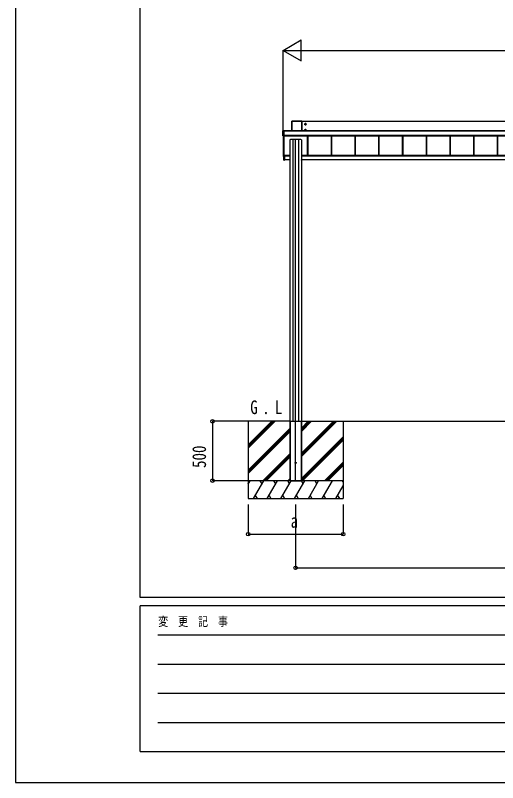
# Model space of a CAD drawing. Units: millimetres, scale not verified. Extents: x -14718 to 14718, y -10396 to 10396.
# Drawn here: x -14718 to -10656, y -10394 to -3937 of the extents above; entities that cross this region are included whole.
import ezdxf
from ezdxf.enums import TextEntityAlignment as Align

# ---------------------------------------------------------------- set-up
doc = ezdxf.new("R2010")
doc.units = ezdxf.units.MM
doc.header["$LTSCALE"] = 50
for name, color, linetype in [('0-2_USER1', 3, 'Continuous'), ('0-3_YKK_12', 2, 'Continuous'), ('0-4_YKK_A1', 4, 'Continuous'), ('0-5_YKK_D', 6, 'Continuous'), ('0-6_YKK_ZWAK', 7, 'Continuous')]:
    doc.layers.add(name, color=color, linetype=linetype)
doc.styles.add('ＭＳ ゴシック', font='')
doc.styles.get('ＭＳ ゴシック').set_extended_font_data('MS Gothic')

msp = doc.modelspace()

# ---------------------------------------------------------------- linework, layer by layer
at = {"layer": '0-3_YKK_12'}
msp.add_line((-12357.43, -7855.42), (-12357.43, -4979.72), dxfattribs=at)
at = {"layer": '0-4_YKK_A1'}
for p, q in [((-12390.43, -4828.07), (-12390.43, -4910.23)), ((-12390.09, -4828.21), (-12390.43, -4828.07)), ((-12390.09, -4910.23), (-12390.09, -4828.21)), ((-12304.93, -4827.57), (-12389.93, -4827.57)), ((-12389.93, -4827.57), (-12389.59, -4827.71)), ((-12389.59, -4827.71), (-12389.59, -4828.2)), ((-12389.59, -4828.2), (-12389.59, -4910.23)), ((-12305.27, -4828.2), (-12389.59, -4828.2)), ((-12305.27, -4827.71), (-12304.93, -4827.57)), ((-12305.27, -4910.23), (-12305.27, -4828.2)), ((-12304.43, -4828.07), (-12304.77, -4828.21)), ((-12304.77, -4828.21), (-12304.77, -4910.23)), ((-12304.43, -4910.23), (-12304.43, -4828.07)), ((-6610.43, -4831.79), (-12304.43, -4831.79)), ((-12281.68, -4853.53), (-12267.18, -4853.53)), ((-12281.68, -4903.5), (-12267.18, -4903.5)), ((-12276.71, -4852.77), (-12277.43, -4852.77)), ((-12276.71, -4902.74), (-12277.43, -4902.74)), ((-12274.43, -4860.78), (-12274.43, -4846.28)), ((-12274.43, -4910.75), (-12274.43, -4896.25)), ((-12272.15, -4854.29), (-12271.43, -4854.29)), ((-12272.15, -4904.26), (-12271.43, -4904.26)), ((-12463.93, -4951.43), (-12463.93, -4909.45)), ((-12463.47, -4909.65), (-12463.93, -4909.45)), ((-12463.93, -4951.43), (-12463.47, -4950.71)), ((-12463.47, -4950.71), (-12463.47, -4909.65)), ((-12463.43, -4908.95), (-12457.73, -4908.95)), ((-12463.43, -4908.95), (-12462.97, -4909.15)), ((-12462.97, -4951.21), (-12463.43, -4951.93)), ((-12457.73, -4951.93), (-12463.43, -4951.93)), ((-12462.97, -4909.63), (-12462.97, -4950.69)), ((-12455.93, -4909.63), (-12462.97, -4909.63)), ((-12462.43, -4951.93), (-12462.43, -5124.35)), ((-12457.73, -4908.99), (-12457.73, -4908.95)), ((-12457.73, -4951.93), (-12457.73, -4951.81)), ((-12457.43, -4951.76), (-12457.43, -5124.4)), ((-12455.93, -4909), (-12457.13, -4909)), ((-12457.13, -4909), (-12457.13, -4909)), ((-12455.93, -4909), (-12457.13, -4909)), ((-12457.13, -4951.76), (-12457.13, -4951.75)), ((-12457.13, -4951.75), (-12455.93, -4951.75)), ((-12457.13, -4951.76), (-12455.93, -4951.76)), ((-12455.93, -4909.15), (-12455.93, -4909)), ((-12455.93, -4909), (-12455.93, -4909)), ((-12455.93, -4909.15), (-12455.93, -4909.63)), ((-12455.93, -4909.63), (-12455.93, -4950.69)), ((-6564.93, -4910.23), (-12455.93, -4910.23)), ((-6564.93, -4910.71), (-12455.93, -4910.71)), ((-6564.93, -4949.69), (-12455.93, -4949.69)), ((-6564.93, -4950.2), (-12455.93, -4950.2)), ((-12455.93, -4950.34), (-6564.93, -4950.34)), ((-6564.93, -4950.34), (-12455.93, -4950.34)), ((-12455.93, -4950.69), (-12455.93, -4951.21)), ((-12455.93, -4951.21), (-12455.93, -4951.75)), ((-12455.93, -4951.75), (-12455.93, -4951.76)), ((-12258.93, -4950.34), (-12258.93, -5116.57)), ((-12258.53, -4950.34), (-12258.53, -5115.62)), ((-12255.93, -4950.34), (-12255.93, -5116.57)), ((-12058.93, -4950.34), (-12058.93, -5116.57)), ((-12058.93, -4950.34), (-12058.93, -5116.57)), ((-12056.33, -4950.34), (-12056.33, -5116.57)), ((-12056.33, -4950.34), (-12056.33, -5116.57)), ((-12055.93, -4950.34), (-12055.93, -5116.57)), ((-12055.93, -4950.34), (-12055.93, -5116.57)), ((-11858.93, -4950.34), (-11858.93, -5116.57)), ((-11858.93, -4950.34), (-11858.93, -5116.57)), ((-11856.33, -4950.34), (-11856.33, -5116.57)), ((-11856.33, -4950.34), (-11856.33, -5116.57)), ((-11855.93, -4950.34), (-11855.93, -5116.57)), ((-11855.93, -4950.34), (-11855.93, -5116.57)), ((-11658.93, -4950.34), (-11658.93, -5116.57)), ((-11658.93, -4950.34), (-11658.93, -5116.57)), ((-11656.33, -4950.34), (-11656.33, -5116.57)), ((-11656.33, -4950.34), (-11656.33, -5116.57)), ((-11655.93, -4950.34), (-11655.93, -5116.57)), ((-11655.93, -4950.34), (-11655.93, -5116.57)), ((-11458.93, -4950.34), (-11458.93, -5116.57)), ((-11456.33, -4950.34), (-11456.33, -5116.57)), ((-11455.93, -4950.34), (-11455.93, -5116.57)), ((-11258.93, -4950.34), (-11258.93, -5116.57)), ((-11256.33, -4950.34), (-11256.33, -5116.57)), ((-11255.93, -4950.34), (-11255.93, -5116.57)), ((-11058.93, -4950.34), (-11058.93, -5116.57)), ((-11056.33, -4950.34), (-11056.33, -5116.57)), ((-11055.93, -4950.34), (-11055.93, -5116.57)), ((-10858.93, -4950.34), (-10858.93, -5116.57)), ((-10856.33, -4950.34), (-10856.33, -5116.57)), ((-10855.93, -4950.34), (-10855.93, -5116.57)), ((-10658.93, -4950.34), (-10658.93, -5116.57)), ((-10656.33, -4950.34), (-10656.33, -5116.57)), ((-12407.43, -4984.28), (-12407.43, -7348.92)), ((-12382.24, -4982.54), (-12382.24, -7352.92)), ((-12332.62, -4982.54), (-12332.62, -7352.92)), ((-12307.43, -4984.28), (-12307.43, -7348.92)), ((-12463.43, -5084.33), (-12463.43, -5125.39)), ((-12462.96, -5083.83), (-12462.43, -5083.8)), ((-12463.43, -5125.63), (-12463.43, -5125.39)), ((-12462.96, -5125.89), (-12457.25, -5126.23)), ((-12462.96, -5125.89), (-12462.96, -5126.13)), ((-12462.96, -5126.13), (-12456.93, -5126.51)), ((-12462.96, -5126.13), (-12462.96, -5126.13)), ((-12462.96, -5126.13), (-12456.93, -5126.51)), ((-12461.93, -5124.9), (-12457.93, -5124.9)), ((-12457.25, -5126.28), (-12457.25, -5126.23)), ((-12453.93, -5116.18), (-12457.13, -5116.18)), ((-12456.93, -5118.13), (-12456.93, -5116.18)), ((-12456.93, -5121.72), (-12456.93, -5118.13)), ((-12456.65, -5118.13), (-12456.93, -5118.13)), ((-12456.93, -5154.8), (-12456.93, -5121.72)), ((-12456.65, -5121.72), (-12456.93, -5121.72)), ((-12456.93, -5154.8), (-12456.65, -5154.8)), ((-12456.65, -5116.18), (-12456.65, -5118.13)), ((-12456.65, -5121.72), (-12456.65, -5154.8)), ((-12456.65, -5154.8), (-12450.43, -5155.18)), ((-12450.43, -5155.48), (-12456.65, -5155.1)), ((-12456.63, -5121.42), (-12456.63, -5118.43)), ((-12456.63, -5121.42), (-12456.63, -5121.42)), ((-12450.43, -5121.7), (-12456.63, -5121.72)), ((-12456.62, -5121.42), (-12456.62, -5121.42)), ((-12456.15, -5118.63), (-12456.43, -5118.63)), ((-12456.15, -5121.21), (-12456.43, -5121.21)), ((-12456.15, -5118.63), (-12456.15, -5121.21)), ((-12456.15, -5121.21), (-12450.43, -5121.2)), ((-12455.43, -5116.92), (-12455.43, -5116.18)), ((-12455.43, -5116.92), (-12450.43, -5116.91)), ((-12407.43, -5116.57), (-12454.43, -5116.57)), ((-12454.43, -5116.57), (-12454.43, -5116.86)), ((-12454.43, -5116.86), (-12454.43, -5116.91)), ((-12453.93, -5116.57), (-12453.93, -5116.18)), ((-12450.43, -5121.2), (-12450.43, -5116.91)), ((-12407.43, -5118.57), (-12450.43, -5118.57)), ((-12450.43, -5121.2), (-12450.43, -5121.4)), ((-12407.43, -5121.44), (-12450.43, -5121.44)), ((-12450.43, -5121.7), (-12450.43, -5155.18)), ((-12408.28, -5152.92), (-12450.43, -5152.92)), ((-12450.43, -5155.18), (-12450.43, -5155.48)), ((-12408.43, -5155.1), (-12408.3, -5152.92)), ((-12408.28, -5152.92), (-12407.8, -5152.92)), ((-12407.93, -5155.42), (-12408.13, -5155.42)), ((-12407.8, -5152.92), (-12407.93, -5155.1)), ((-12407.43, -5155.42), (-12407.93, -5155.42)), ((-12407.43, -5152.92), (-12407.8, -5152.92)), ((-6607.43, -5116.57), (-12307.43, -5116.57)), ((-6607.43, -5118.57), (-12307.43, -5118.57)), ((-6607.43, -5121.44), (-12307.43, -5121.44)), ((-12307.06, -5152.92), (-12307.43, -5152.92)), ((-12307.43, -5155.1), (-12306.93, -5155.1)), ((-12306.93, -5155.42), (-12307.43, -5155.42)), ((-12307.06, -5152.92), (-12306.58, -5152.92)), ((-12306.93, -5155.1), (-12307.06, -5152.92)), ((-12306.93, -5155.42), (-12306.93, -5155.1)), ((-12306.73, -5155.42), (-12306.93, -5155.42)), ((-6608.28, -5152.92), (-12306.58, -5152.92)), ((-12306.56, -5152.92), (-12306.43, -5155.1)), ((-12407.43, -7352.92), (-12857.43, -7352.92)), ((-12757.43, -7352.92), (-12757.43, -8002.92)), ((-12757.43, -7579.55), (-12530.8, -7352.92)), ((-12757.43, -7551.27), (-12559.08, -7352.92)), ((-12757.43, -7565.41), (-12545, -7352.98)), ((-12407.43, -7348.92), (-12407.43, -7852.92)), ((-12407.43, -7352.92), (-12407.13, -7352.92)), ((-12407.43, -7352.92), (-12407.43, -7852.92)), ((-12407.13, -7352.92), (-12307.73, -7352.92)), ((-12404.93, -7352.92), (-12404.93, -7852.92)), ((-12403.43, -7352.92), (-12403.43, -7852.92)), ((-12311.43, -7352.92), (-12311.43, -7852.92)), ((-12309.93, -7352.92), (-12309.93, -7852.92)), ((-12307.43, -7348.92), (-12307.43, -7852.92)), ((-12307.43, -7352.92), (-257.43, -7352.92)), ((-12307.43, -7352.92), (-12307.43, -7852.92)), ((-12307.43, -7437.92), (-12222.43, -7352.92)), ((-12307.43, -7423.78), (-12236.57, -7352.92)), ((-12307.43, -7409.63), (-12250.72, -7352.92)), ((-12307.43, -7650.05), (-12010.34, -7352.96)), ((-12307.43, -7635.91), (-12024.48, -7352.96)), ((-12307.43, -7621.77), (-12038.62, -7352.96)), ((-11957.43, -7352.92), (-11957.43, -8002.92)), ((-12757.43, -7763.4), (-12407.43, -7413.4)), ((-12757.43, -7777.54), (-12407.43, -7427.54)), ((-12757.43, -7791.68), (-12407.43, -7441.68)), ((-12307.43, -7833.9), (-11957.43, -7483.9)), ((-12307.43, -7848.04), (-11957.43, -7498.04)), ((-12298.17, -7852.92), (-11957.43, -7512.18)), ((-12634.82, -7852.92), (-12407.43, -7625.53)), ((-12620.68, -7852.92), (-12407.43, -7639.67)), ((-12606.54, -7852.92), (-12407.43, -7653.82)), ((-12114.32, -7852.92), (-11957.43, -7696.03)), ((-12100.18, -7852.92), (-11957.43, -7710.17)), ((-12086.04, -7852.92), (-11957.43, -7724.32)), ((-11957.43, -7852.92), (-12757.43, -7852.92)), ((-12757.43, -7881.86), (-12740.72, -7852.92)), ((-11957.43, -7852.92), (-12757.43, -7852.92)), ((-12755.72, -7878.9), (-12757.43, -7875.94)), ((-12711.85, -8002.92), (-12625.25, -7852.92)), ((-12640.25, -7878.9), (-12655.25, -7852.92)), ((-12596.38, -8002.92), (-12509.78, -7852.92)), ((-12524.78, -7878.9), (-12539.78, -7852.92)), ((-12480.91, -8002.92), (-12394.31, -7852.92)), ((-12409.31, -7878.9), (-12424.31, -7852.92)), ((-12422.69, -7852.92), (-12407.43, -7837.66)), ((-12407.43, -7852.92), (-12307.43, -7852.92)), ((-12365.44, -8002.92), (-12278.84, -7852.92)), ((-12293.84, -7878.9), (-12308.84, -7852.92)), ((-12249.97, -8002.92), (-12163.37, -7852.92)), ((-12178.37, -7878.9), (-12193.37, -7852.92)), ((-12134.5, -8002.92), (-12047.9, -7852.92)), ((-11957.43, -7861.58), (-11962.43, -7852.92)), ((-12019.03, -8002.92), (-11957.43, -7896.22)), ((-12757.43, -8002.92), (-11957.43, -8002.92)), ((-12696.86, -7976.94), (-12681.86, -8002.92)), ((-12581.39, -7976.94), (-12566.39, -8002.92)), ((-12465.92, -7976.94), (-12450.92, -8002.92)), ((-12350.44, -7976.94), (-12335.44, -8002.92)), ((-12234.98, -7976.94), (-12219.98, -8002.92)), ((-12119.5, -7976.94), (-12104.51, -8002.92)), ((-12004.03, -7976.94), (-11989.04, -8002.92))]:
    msp.add_line(p, q, dxfattribs=at)
for points in [[(-12389.59, -4827.71), (-12305.27, -4827.71), (-12305.27, -4828.2)], [(-12277.43, -4852.77), (-12277.43, -4854.29), (-12276.71, -4854.29)], [(-12277.43, -4902.74), (-12277.43, -4904.26), (-12276.71, -4904.26)], [(-12273.67, -4851.25), (-12273.67, -4850.53), (-12275.19, -4850.53), (-12275.19, -4851.25)], [(-12275.19, -4855.81), (-12275.19, -4856.53), (-12273.67, -4856.53), (-12273.67, -4855.81)], [(-12273.67, -4901.22), (-12273.67, -4900.5), (-12275.19, -4900.5), (-12275.19, -4901.22)], [(-12275.19, -4905.78), (-12275.19, -4906.5), (-12273.67, -4906.5), (-12273.67, -4905.78)], [(-12271.43, -4854.29), (-12271.43, -4852.77), (-12272.15, -4852.77)], [(-12271.43, -4904.26), (-12271.43, -4902.74), (-12272.15, -4902.74)], [(-12462.97, -4909.63), (-12462.97, -4909.15), (-12455.93, -4909.15)], [(-12455.93, -4951.21), (-12462.97, -4951.21), (-12462.97, -4950.69), (-12455.93, -4950.69)], [(-12457.63, -4909.01), (-12457.67, -4908.99), (-12457.73, -4908.99)], [(-12462.43, -5124.35), (-12462.43, -5124.92), (-12456.93, -5125.25)], [(-12456.62, -5121.42), (-12456.63, -5121.42), (-12456.63, -5121.42)], [(-12456.61, -5121.42), (-12450.43, -5121.4), (-12450.43, -5121.7)], [(-12456.43, -5121.23), (-12456.43, -5121.21), (-12456.43, -5118.63)], [(-12407.93, -5155.42), (-12407.93, -5155.1), (-12407.43, -5155.1)], [(-12407.13, -7352.92), (-12307.73, -7352.92), (-12307.43, -7352.92)]]:
    msp.add_lwpolyline(points, dxfattribs=at)
for points in [[(-12274.43, -4847.76), (-12279.43, -4850.64), (-12279.43, -4856.42), (-12274.43, -4859.3), (-12269.43, -4856.42), (-12269.43, -4850.64)], [(-12274.43, -4897.73), (-12279.43, -4900.61), (-12279.43, -4906.39), (-12274.43, -4909.27), (-12269.43, -4906.39), (-12269.43, -4900.61)]]:
    msp.add_lwpolyline(points, close=True, dxfattribs=at)
for centre, radius in [((-12274.43, -4853.53), 6.25), ((-12274.43, -4903.5), 6.25), ((-12274.43, -4853.53), 5), ((-12274.43, -4903.5), 5), ((-12357.43, -7702.92), 5)]:
    msp.add_circle(centre, radius, dxfattribs=at)
for centre, radius, start, end in [((-12389.59, -4828.21), 0.5, 90.15046, 179.81463), ((-12389.71, -4832.31), 4.12, 88.40447, 95.35624), ((-12305.27, -4828.21), 0.5, 0.18537, 89.84954), ((-12305.15, -4832.31), 4.12, 84.64376, 91.59553), ((-12274.43, -4853.53), 5.58, 153.74848, 206.25152), ((-12274.43, -4903.5), 5.58, 153.74848, 206.25152), ((-12274.43, -4853.53), 5.58, 93.74848, 146.25152), ((-12274.43, -4853.53), 5.58, 213.74848, 266.25152), ((-12274.43, -4903.5), 5.58, 93.74848, 146.25152), ((-12274.43, -4903.5), 5.58, 213.74848, 266.25152), ((-12276.71, -4851.25), 1.52, 270, 0), ((-12276.71, -4855.81), 1.52, 0, 90), ((-12276.71, -4901.22), 1.52, 270, 0), ((-12276.71, -4905.78), 1.52, 0, 90), ((-12274.43, -4853.53), 5.58, 33.74848, 86.25152), ((-12274.43, -4853.53), 5.58, 273.74848, 326.25152), ((-12274.43, -4903.5), 5.58, 33.74848, 86.25152), ((-12274.43, -4903.5), 5.58, 273.74848, 326.25152), ((-12272.15, -4851.25), 1.52, 180, 270), ((-12272.15, -4855.81), 1.52, 90, 180), ((-12272.15, -4901.22), 1.52, 180, 270), ((-12272.15, -4905.78), 1.52, 90, 180), ((-12274.43, -4853.53), 5.58, 333.74848, 26.25152), ((-12274.43, -4903.5), 5.58, 333.74848, 26.25152), ((-12462.97, -4909.65), 0.5, 90.15046, 179.81463), ((-12463.09, -4913.75), 4.12, 88.40447, 95.35624), ((-12463.09, -4954.81), 4.12, 88.40447, 95.35624), ((-12462.97, -4950.7), 0.502, 180.349, 269.68592), ((-12457.73, -4951.51), 0.301, 269.99262, 297.9043), ((-12457.55, -4907.25), 1.74, 265.66516, 269.50049), ((-12457.22, -4954.46), 2.71, 88.10375, 98.40666), ((-12462.93, -5084.33), 0.5, 93.48119, 179.98396), ((-12462.93, -5125.39), 0.5, 180.01604, 266.51881), ((-12462.93, -5125.63), 0.5, 180, 266.3803), ((-12462.93, -5125.63), 0.5, 180.01604, 266.51881), ((-12461.93, -5124.4), 0.5, 180.01746, 270.01745), ((-12457.93, -5124.4), 0.5, 269.98255, 359.98254), ((-12457.13, -5115.88), 0.3, 180.01748, 270.01745), ((-12457.23, -5125.94), 0.3, 266.48405, 359.9811), ((-12457.23, -5125.98), 0.3, 266.48405, 359.9811), ((-12456.63, -5118.13), 0.3, 180.01746, 270.01745), ((-12456.63, -5121.72), 0.3, 90.12237, 180), ((-12456.63, -5154.8), 0.3, 180, 266.5), ((-12455.42, -5154.95), 1.24, 173.06854, 186.93146), ((-12455.3, -5118.2), 1.35, 177.08798, 189.90325), ((-12455.43, -5121.64), 1.22, 169.53624, 183.72385), ((-12455.42, -5121.59), 1.21, 171.62247, 185.82998), ((-12455.38, -5121.64), 1.25, 169.72631, 183.54265), ((-12456.61, -5121.72), 0.3, 90.22184, 92.22662), ((-12456.61, -5121.56), 0.141, 90.0241, 94.22537), ((-12456.22, -5123.2), 1.98, 88.04873, 96.20074), ((-12408.13, -5155.12), 0.3, 176.5, 270), ((-12306.73, -5155.12), 0.3, 270, 3.5)]:
    msp.add_arc(centre, radius, start, end, dxfattribs=at)
for centre, major_axis, ratio, start_param, end_param in [((-12389.93, -4828.07), (0.382, -0.325), 0.996231, 2.2770247, 3.8440941), ((-12304.93, -4828.07), (0.382, 0.325), 0.996231, 5.5806839, 7.1477533), ((-12463.43, -4909.46), (0.382, -0.325), 0.996231, 2.2770247, 3.8440941), ((-12463.43, -4951.43), (0.382, 0.325), 0.996231, 2.4390913, 4.0061606), ((-12457.13, -4908.99), (0.6, 0), 0.026226, 3.1415927, 3.8726279), ((-12457.13, -4951.81), (0.6, 0), 0.096025, 1.5707963, 3.1415927), ((-12457.73, -4951.63), (0, 0.3), 0.998743, 3.1415927, 4.2299164), ((-12457.13, -4908.99), (0.6, 0), 0.026226, 3.8726279, 4.712389), ((-12357.43, -4984.28), (50, 0), 0.04, 6.2831853, 9.424778), ((-12456.65, -5126.31), (0.6, -0.037), 0.034769, 3.1437205, 4.2258199), ((-12456.65, -5118.63), (0.301, 0.4), 0.997782, 5.3593221, 6.9301184), ((-12456.65, -5121.22), (0.301, 0.4), 0.997782, 3.7885257, 3.8252324), ((-12456.63, -5118.63), (0.108, 0.169), 0.994155, 5.2849907, 6.855787), ((-12456.63, -5121.22), (-0.145, 0.15), 0.921201, 2.3686772, 3.9027669), ((-12456.63, -5121.22), (0.482, -0.007), 0.414889, 4.7553012, 6.2893908), ((-12456.13, -5121.21), (0.001, 0.2), 0.09157, 1.5714198, 1.6062613), ((-12407.93, -5155.12), (0.5, -0.018), 0.036539, 1.5736281, 3.1406975), ((-12306.93, -5155.12), (0.5, 0.018), 0.036539, 0.0008951, 1.5679645)]:
    msp.add_ellipse(centre, major_axis=major_axis, ratio=ratio, start_param=start_param, end_param=end_param, dxfattribs=at)
at = {"layer": '0-5_YKK_D'}
for p, q in [((-12462.43, -4231.79), (-12310.88, -4144.29)), ((-12310.88, -4319.29), (-12310.88, -4144.29)), ((-12462.43, -4950.93), (-12462.43, -4230.79)), ((-12462.43, -4231.79), (-12310.88, -4319.29)), ((-12462.43, -4231.79), (-12159.32, -4231.79)), ((-12287.43, -4231.79), (-827.43, -4231.79)), ((-12858.43, -7352.92), (-13058.43, -7352.92)), ((-13057.43, -7352.92), (-13057.43, -7852.92)), ((-12758.43, -7852.92), (-13058.43, -7852.92)), ((-12757.43, -8052.92), (-12757.43, -8303.92)), ((-12357.43, -8052.92), (-12357.43, -8587.3)), ((-11957.43, -8052.92), (-11957.43, -8303.92)), ((-12757.43, -8302.92), (-11957.43, -8302.92)), ((-12357.43, -8586.3), (-6557.43, -8586.3))]:
    msp.add_line(p, q, dxfattribs=at)
for centre in [(-13057.43, -7352.92), (-13057.43, -7852.92), (-12757.43, -8302.92), (-11957.43, -8302.92), (-12357.43, -8586.3)]:
    msp.add_circle(centre, 14.88, dxfattribs=at)
at = {"layer": '0-6_YKK_ZWAK'}
for p, q in [((-13667.43, -8836.3), (-13667.43, 9713.7)), ((13632.57, -8836.3), (-13667.43, -8836.3)), ((-4567.43, -8906.3), (-13667.43, -8906.3)), ((-13667.43, -10131.3), (-13667.43, -8906.3)), ((-13518.68, -9151.3), (-4742.43, -9151.3)), ((-13518.68, -9396.3), (-4742.43, -9396.3)), ((-13518.68, -9641.3), (-4742.43, -9641.3)), ((-13518.68, -9886.3), (-4742.43, -9886.3)), ((-13667.43, -10131.3), (-4567.43, -10131.3))]:
    msp.add_line(p, q, dxfattribs=at)
msp.add_lwpolyline([(-14717.5, -10393.8), (14717.5, -10393.8), (14717.5, 10396.2), (-14717.5, 10396.2)], close=True, dxfattribs=at)

# ---------------------------------------------------------------- texts
at = {"layer": '0-2_USER1', "style": 'ＭＳ ゴシック', "width": 0.8}
for s, p in [('G', (-12739.43, -7327.61)), ('L', (-12532.56, -7327.61)), ('.', (-12638.63, -7327.61))]:
    msp.add_text(s, height=115.5, dxfattribs=at).set_placement(p, align=Align.BOTTOM_LEFT)
at = {"layer": '0-5_YKK_D', "style": 'ＭＳ ゴシック', "width": 0.8}
msp.add_text('500', height=115.5, rotation=90, dxfattribs=at).set_placement((-13077.43, -7745.72), align=Align.BOTTOM_LEFT)
msp.add_text('a', height=115.5, dxfattribs=at).set_placement((-12399.43, -8282.92), align=Align.BOTTOM_LEFT)
at = {"layer": '0-6_YKK_ZWAK', "style": 'ＭＳ ゴシック', "width": 0.8}
msp.add_text('変  更  記  事', height=76.98, dxfattribs=at).set_placement((-13514.59, -9098.8), align=Align.BOTTOM_LEFT)

doc.saveas('drawing.dxf')
